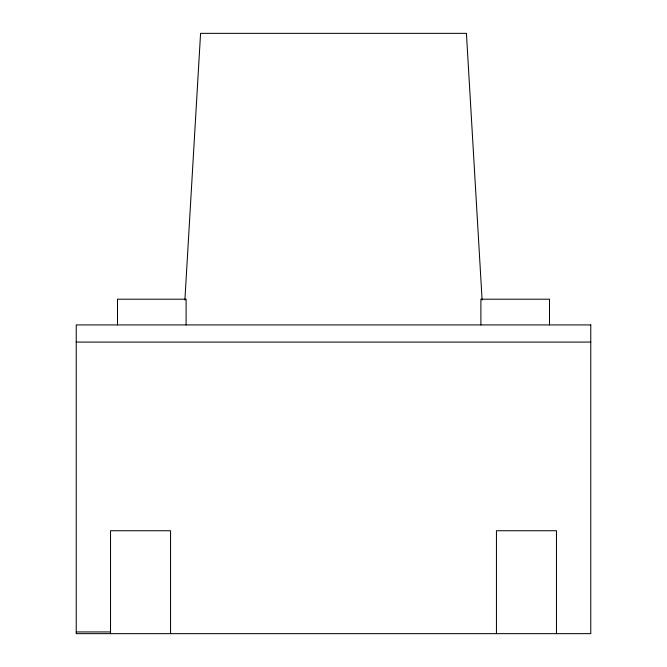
<?xml version="1.0" encoding="UTF-8"?>
<svg xmlns="http://www.w3.org/2000/svg" width="667" height="667" viewBox="0 0 667 667"><rect width="100%" height="100%" fill="white"/><g stroke="black" fill="none" stroke-linecap="round" stroke-linejoin="round"><path stroke-width="1" d="M184.892 300.025L200.575 33.35L466.425 33.35L482.108 300.025M76.23 342.079L590.77 342.079M76.23 631.932L110.53 631.932M556.47 633.65L556.47 530.74L496.44 530.74L496.44 633.65M549.5 324.921L549.5 299.2L480.89 299.2L480.89 324.921M186.11 324.921L186.11 299.2L117.5 299.2L117.5 324.921M170.56 633.65L170.56 530.74L110.53 530.74L110.53 633.65M590.77 324.921L76.23 324.921L76.23 633.65L590.77 633.65L590.77 324.921"/></g></svg>
